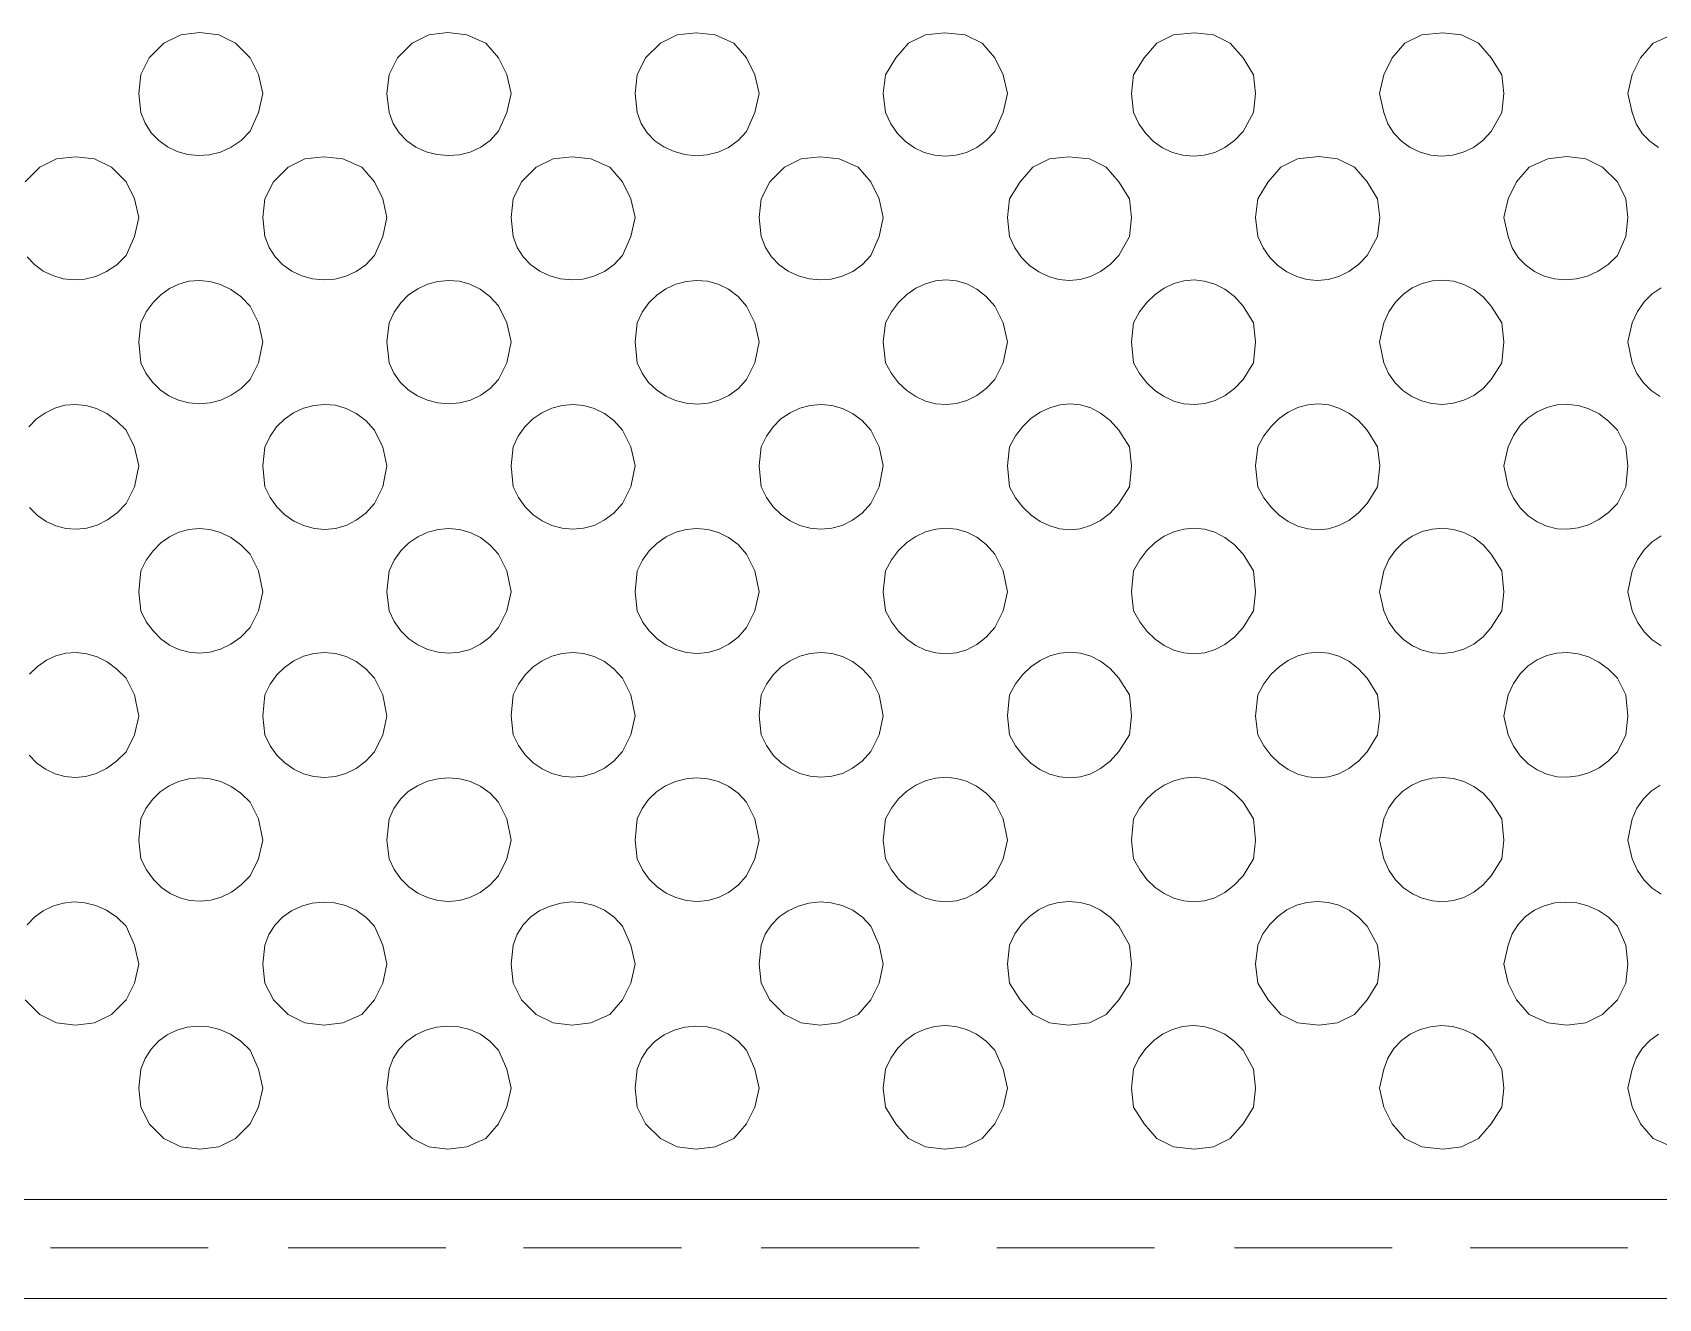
# Model space of a CAD drawing. Extents: x 0 to 248, y -13 to 228.
# Drawn here: x 73.58 to 93.49, y 25.66 to 41.17 of the extents above; entities that cross this region are included whole.
import ezdxf

# ---------------------------------------------------------------- set-up
doc = ezdxf.new("R2010")
doc.units = 0
doc.layers.add('GEOMETRY', color=7, linetype='Continuous')

msp = doc.modelspace()

# ---------------------------------------------------------------- linework, layer by layer
at = {"layer": 'GEOMETRY', "lineweight": 13}
for points in [[(76.4, 40.419), (76.348, 40.651), (76.245, 40.856), (76.065, 41.038), (75.859, 41.14), (75.627, 41.167), (75.396, 41.14), (75.189, 41.038), (75.008, 40.856), (74.906, 40.651), (74.88, 40.419), (74.906, 40.187), (74.959, 40.055), (75.033, 39.939), (75.125, 39.843), (75.232, 39.765), (75.35, 39.708), (75.478, 39.672), (75.61, 39.659), (75.745, 39.668), (75.88, 39.702), (76.01, 39.761), (76.133, 39.845), (76.245, 39.957), (76.348, 40.187), (76.4, 40.419)], [(79.439, 40.419), (79.386, 40.651), (79.284, 40.856), (79.129, 41.038), (78.898, 41.14), (78.666, 41.167), (78.433, 41.14), (78.227, 41.038), (78.047, 40.856), (77.945, 40.651), (77.918, 40.419), (77.945, 40.187), (77.995, 40.053), (78.069, 39.938), (78.164, 39.841), (78.275, 39.764), (78.399, 39.707), (78.531, 39.672), (78.668, 39.659), (78.806, 39.669), (78.94, 39.703), (79.067, 39.762), (79.183, 39.846), (79.284, 39.957), (79.386, 40.187), (79.439, 40.419)], [(82.478, 40.419), (82.425, 40.649), (82.323, 40.856), (82.168, 41.036), (81.937, 41.14), (81.705, 41.164), (81.473, 41.14), (81.267, 41.036), (81.086, 40.856), (80.984, 40.649), (80.957, 40.419), (80.984, 40.187), (81.033, 40.054), (81.107, 39.939), (81.201, 39.842), (81.311, 39.765), (81.434, 39.708), (81.566, 39.672), (81.703, 39.658), (81.841, 39.667), (81.975, 39.701), (82.103, 39.759), (82.221, 39.843), (82.323, 39.954), (82.425, 40.187), (82.478, 40.419)], [(85.516, 40.419), (85.464, 40.649), (85.362, 40.856), (85.206, 41.036), (85, 41.14), (84.744, 41.164), (84.512, 41.14), (84.305, 41.036), (84.151, 40.856), (84.023, 40.649), (83.996, 40.419), (84.023, 40.187), (84.087, 40.05), (84.169, 39.932), (84.267, 39.834), (84.378, 39.756), (84.498, 39.699), (84.624, 39.665), (84.755, 39.652), (84.886, 39.663), (85.015, 39.699), (85.14, 39.758), (85.256, 39.843), (85.362, 39.954), (85.464, 40.187), (85.516, 40.419)], [(88.555, 40.419), (88.53, 40.649), (88.401, 40.856), (88.245, 41.038), (88.039, 41.14), (87.808, 41.164), (87.55, 41.14), (87.344, 41.038), (87.19, 40.856), (87.062, 40.649), (87.035, 40.419), (87.062, 40.187), (87.126, 40.05), (87.209, 39.932), (87.306, 39.833), (87.417, 39.755), (87.537, 39.699), (87.664, 39.664), (87.794, 39.652), (87.925, 39.663), (88.055, 39.698), (88.179, 39.757), (88.296, 39.843), (88.401, 39.954), (88.53, 40.187), (88.555, 40.419)], [(91.594, 40.419), (91.568, 40.649), (91.44, 40.856), (91.284, 41.038), (91.078, 41.14), (90.847, 41.164), (90.589, 41.14), (90.383, 41.038), (90.228, 40.856), (90.125, 40.649), (90.074, 40.419), (90.125, 40.187), (90.175, 40.05), (90.249, 39.933), (90.341, 39.835), (90.449, 39.757), (90.57, 39.701), (90.699, 39.666), (90.832, 39.654), (90.966, 39.665), (91.098, 39.7), (91.223, 39.759), (91.339, 39.844), (91.44, 39.954), (91.568, 40.187), (91.594, 40.419)], [(77.919, 38.9), (77.868, 39.131), (77.765, 39.337), (77.61, 39.517), (77.379, 39.621), (77.148, 39.646), (76.915, 39.621), (76.709, 39.517), (76.529, 39.337), (76.426, 39.131), (76.4, 38.9), (76.426, 38.667), (76.476, 38.534), (76.549, 38.419), (76.643, 38.323), (76.753, 38.245), (76.876, 38.188), (77.007, 38.152), (77.143, 38.138), (77.28, 38.148), (77.415, 38.181), (77.543, 38.239), (77.661, 38.323), (77.765, 38.435), (77.868, 38.667), (77.919, 38.9)], [(80.958, 38.9), (80.907, 39.132), (80.804, 39.337), (80.649, 39.517), (80.417, 39.621), (80.186, 39.646), (79.954, 39.621), (79.748, 39.517), (79.568, 39.337), (79.464, 39.132), (79.439, 38.9), (79.464, 38.668), (79.514, 38.535), (79.588, 38.42), (79.682, 38.323), (79.793, 38.245), (79.915, 38.188), (80.046, 38.152), (80.182, 38.138), (80.319, 38.148), (80.454, 38.181), (80.582, 38.239), (80.7, 38.324), (80.804, 38.435), (80.907, 38.668), (80.958, 38.9)], [(83.997, 38.9), (83.946, 39.132), (83.843, 39.337), (83.687, 39.517), (83.456, 39.621), (83.225, 39.646), (82.993, 39.621), (82.786, 39.517), (82.606, 39.337), (82.503, 39.132), (82.477, 38.9), (82.503, 38.667), (82.553, 38.534), (82.628, 38.418), (82.722, 38.322), (82.833, 38.244), (82.956, 38.187), (83.087, 38.152), (83.223, 38.138), (83.36, 38.148), (83.495, 38.182), (83.622, 38.24), (83.74, 38.325), (83.843, 38.437), (83.946, 38.667), (83.997, 38.9)], [(87.036, 38.9), (87.01, 39.132), (86.881, 39.337), (86.725, 39.517), (86.521, 39.621), (86.264, 39.646), (86.032, 39.621), (85.826, 39.517), (85.671, 39.337), (85.542, 39.132), (85.516, 38.9), (85.542, 38.667), (85.607, 38.529), (85.69, 38.411), (85.788, 38.313), (85.899, 38.235), (86.018, 38.178), (86.145, 38.143), (86.274, 38.131), (86.405, 38.143), (86.534, 38.178), (86.658, 38.238), (86.775, 38.324), (86.881, 38.437), (87.01, 38.667), (87.036, 38.9)], [(90.075, 38.9), (90.049, 39.132), (89.92, 39.337), (89.765, 39.517), (89.559, 39.621), (89.328, 39.648), (89.07, 39.621), (88.865, 39.517), (88.71, 39.337), (88.581, 39.132), (88.555, 38.9), (88.581, 38.667), (88.646, 38.529), (88.729, 38.411), (88.828, 38.313), (88.938, 38.235), (89.058, 38.178), (89.184, 38.143), (89.314, 38.131), (89.445, 38.143), (89.574, 38.178), (89.698, 38.238), (89.814, 38.324), (89.92, 38.437), (90.049, 38.667), (90.075, 38.9)], [(93.114, 38.9), (93.088, 39.131), (92.985, 39.337), (92.804, 39.519), (92.598, 39.621), (92.367, 39.648), (92.135, 39.621), (91.903, 39.519), (91.748, 39.337), (91.646, 39.131), (91.594, 38.9), (91.646, 38.667), (91.697, 38.53), (91.771, 38.413), (91.862, 38.316), (91.969, 38.239), (92.088, 38.183), (92.216, 38.149), (92.349, 38.138), (92.485, 38.149), (92.619, 38.184), (92.75, 38.243), (92.873, 38.327), (92.985, 38.437), (93.088, 38.667), (93.114, 38.9)], [(76.4, 37.38), (76.348, 37.612), (76.245, 37.817), (76.13, 37.932), (76.007, 38.021), (75.881, 38.082), (75.751, 38.119), (75.622, 38.131), (75.495, 38.12), (75.373, 38.086), (75.257, 38.031), (75.15, 37.955), (75.055, 37.859), (74.972, 37.744), (74.906, 37.612), (74.88, 37.38), (74.906, 37.122), (74.967, 36.994), (75.047, 36.883), (75.142, 36.79), (75.25, 36.717), (75.368, 36.663), (75.493, 36.63), (75.623, 36.619), (75.755, 36.631), (75.885, 36.665), (76.013, 36.724), (76.133, 36.808), (76.245, 36.917), (76.348, 37.122), (76.4, 37.38)], [(79.439, 37.38), (79.386, 37.612), (79.284, 37.819), (79.178, 37.934), (79.061, 38.022), (78.936, 38.084), (78.806, 38.12), (78.674, 38.131), (78.543, 38.119), (78.416, 38.085), (78.296, 38.029), (78.185, 37.953), (78.088, 37.857), (78.007, 37.743), (77.945, 37.612), (77.918, 37.38), (77.945, 37.122), (78.004, 36.994), (78.083, 36.883), (78.18, 36.79), (78.292, 36.717), (78.414, 36.663), (78.543, 36.63), (78.677, 36.619), (78.811, 36.631), (78.942, 36.665), (79.067, 36.724), (79.182, 36.808), (79.284, 36.917), (79.386, 37.122), (79.439, 37.38)], [(82.478, 37.38), (82.425, 37.61), (82.323, 37.817), (82.218, 37.933), (82.101, 38.022), (81.976, 38.084), (81.846, 38.12), (81.714, 38.131), (81.583, 38.119), (81.455, 38.085), (81.335, 38.029), (81.225, 37.952), (81.127, 37.856), (81.046, 37.742), (80.984, 37.61), (80.957, 37.38), (80.984, 37.122), (81.043, 36.993), (81.123, 36.882), (81.22, 36.789), (81.332, 36.715), (81.454, 36.661), (81.584, 36.628), (81.717, 36.617), (81.851, 36.629), (81.982, 36.664), (82.107, 36.723), (82.222, 36.807), (82.323, 36.917), (82.425, 37.122), (82.478, 37.38)], [(85.516, 37.38), (85.464, 37.61), (85.362, 37.817), (85.256, 37.934), (85.14, 38.024), (85.018, 38.087), (84.892, 38.124), (84.764, 38.136), (84.637, 38.125), (84.513, 38.09), (84.395, 38.034), (84.284, 37.957), (84.184, 37.86), (84.096, 37.744), (84.023, 37.61), (83.996, 37.38), (84.023, 37.122), (84.096, 36.99), (84.184, 36.876), (84.284, 36.781), (84.395, 36.707), (84.514, 36.653), (84.639, 36.621), (84.766, 36.611), (84.894, 36.624), (85.02, 36.661), (85.142, 36.721), (85.257, 36.806), (85.362, 36.917), (85.464, 37.122), (85.516, 37.38)], [(88.555, 37.38), (88.53, 37.61), (88.401, 37.817), (88.295, 37.934), (88.179, 38.023), (88.057, 38.086), (87.931, 38.123), (87.804, 38.136), (87.677, 38.125), (87.553, 38.091), (87.434, 38.035), (87.324, 37.958), (87.223, 37.861), (87.135, 37.745), (87.062, 37.61), (87.035, 37.38), (87.062, 37.122), (87.135, 36.99), (87.223, 36.876), (87.323, 36.781), (87.435, 36.707), (87.554, 36.653), (87.678, 36.621), (87.806, 36.611), (87.934, 36.624), (88.06, 36.661), (88.181, 36.721), (88.296, 36.806), (88.401, 36.917), (88.53, 37.122), (88.555, 37.38)], [(91.594, 37.38), (91.568, 37.61), (91.44, 37.817), (91.34, 37.931), (91.227, 38.019), (91.106, 38.082), (90.979, 38.12), (90.848, 38.134), (90.719, 38.125), (90.593, 38.092), (90.473, 38.038), (90.364, 37.962), (90.267, 37.865), (90.187, 37.747), (90.125, 37.61), (90.074, 37.38), (90.125, 37.122), (90.184, 36.989), (90.263, 36.875), (90.358, 36.781), (90.468, 36.707), (90.587, 36.654), (90.714, 36.623), (90.845, 36.613), (90.976, 36.626), (91.105, 36.663), (91.227, 36.723), (91.34, 36.808), (91.44, 36.917), (91.568, 37.122), (91.594, 37.38)], [(77.919, 35.861), (77.868, 36.09), (77.765, 36.298), (77.659, 36.414), (77.543, 36.502), (77.418, 36.564), (77.288, 36.601), (77.156, 36.612), (77.025, 36.6), (76.898, 36.566), (76.777, 36.51), (76.667, 36.433), (76.569, 36.337), (76.488, 36.222), (76.426, 36.09), (76.4, 35.861), (76.426, 35.603), (76.489, 35.471), (76.571, 35.356), (76.669, 35.26), (76.779, 35.184), (76.9, 35.128), (77.027, 35.094), (77.158, 35.082), (77.29, 35.094), (77.419, 35.131), (77.544, 35.193), (77.66, 35.281), (77.765, 35.398), (77.868, 35.603), (77.919, 35.861)], [(80.958, 35.861), (80.907, 36.091), (80.804, 36.298), (80.698, 36.414), (80.582, 36.502), (80.457, 36.564), (80.328, 36.6), (80.196, 36.612), (80.065, 36.6), (79.937, 36.566), (79.817, 36.51), (79.707, 36.434), (79.609, 36.338), (79.527, 36.223), (79.464, 36.091), (79.439, 35.861), (79.464, 35.603), (79.528, 35.471), (79.61, 35.357), (79.708, 35.261), (79.818, 35.185), (79.938, 35.129), (80.064, 35.095), (80.195, 35.083), (80.326, 35.095), (80.455, 35.131), (80.58, 35.193), (80.697, 35.282), (80.804, 35.398), (80.907, 35.603), (80.958, 35.861)], [(83.997, 35.861), (83.946, 36.091), (83.843, 36.298), (83.738, 36.414), (83.621, 36.502), (83.497, 36.564), (83.367, 36.6), (83.234, 36.612), (83.103, 36.6), (82.975, 36.566), (82.855, 36.51), (82.744, 36.434), (82.647, 36.338), (82.565, 36.223), (82.503, 36.091), (82.477, 35.861), (82.503, 35.603), (82.566, 35.471), (82.649, 35.357), (82.746, 35.262), (82.856, 35.185), (82.976, 35.13), (83.103, 35.095), (83.233, 35.083), (83.365, 35.095), (83.494, 35.131), (83.619, 35.193), (83.736, 35.281), (83.843, 35.398), (83.946, 35.603), (83.997, 35.861)], [(87.036, 35.861), (87.01, 36.093), (86.881, 36.298), (86.773, 36.416), (86.658, 36.506), (86.536, 36.569), (86.41, 36.606), (86.283, 36.618), (86.157, 36.607), (86.034, 36.572), (85.916, 36.516), (85.805, 36.439), (85.705, 36.342), (85.616, 36.226), (85.542, 36.093), (85.516, 35.861), (85.542, 35.603), (85.616, 35.469), (85.705, 35.353), (85.806, 35.256), (85.916, 35.179), (86.034, 35.123), (86.157, 35.089), (86.283, 35.077), (86.409, 35.09), (86.535, 35.127), (86.657, 35.19), (86.773, 35.28), (86.881, 35.398), (87.01, 35.603), (87.036, 35.861)], [(90.075, 35.861), (90.049, 36.093), (89.92, 36.298), (89.813, 36.415), (89.697, 36.505), (89.575, 36.568), (89.45, 36.606), (89.323, 36.618), (89.196, 36.607), (89.073, 36.573), (88.955, 36.517), (88.844, 36.44), (88.744, 36.343), (88.655, 36.227), (88.581, 36.093), (88.555, 35.861), (88.581, 35.603), (88.655, 35.469), (88.744, 35.353), (88.845, 35.256), (88.955, 35.179), (89.073, 35.122), (89.196, 35.088), (89.323, 35.077), (89.449, 35.09), (89.575, 35.127), (89.697, 35.19), (89.812, 35.28), (89.92, 35.398), (90.049, 35.603), (90.075, 35.861)], [(93.114, 35.861), (93.088, 36.093), (92.985, 36.298), (92.877, 36.408), (92.76, 36.495), (92.635, 36.558), (92.507, 36.597), (92.376, 36.613), (92.247, 36.606), (92.121, 36.576), (92.002, 36.523), (91.892, 36.448), (91.795, 36.352), (91.712, 36.233), (91.646, 36.093), (91.594, 35.861), (91.646, 35.603), (91.712, 35.463), (91.795, 35.344), (91.893, 35.247), (92.002, 35.173), (92.121, 35.12), (92.246, 35.09), (92.374, 35.083), (92.504, 35.099), (92.633, 35.138), (92.758, 35.201), (92.876, 35.287), (92.985, 35.398), (93.088, 35.603), (93.114, 35.861)], [(76.4, 34.316), (76.348, 34.574), (76.245, 34.779), (76.13, 34.894), (76.007, 34.982), (75.881, 35.044), (75.751, 35.08), (75.622, 35.092), (75.495, 35.081), (75.373, 35.047), (75.257, 34.992), (75.15, 34.916), (75.055, 34.82), (74.972, 34.706), (74.906, 34.574), (74.88, 34.316), (74.906, 34.084), (74.973, 33.951), (75.055, 33.837), (75.151, 33.741), (75.257, 33.665), (75.373, 33.61), (75.496, 33.576), (75.623, 33.565), (75.752, 33.577), (75.881, 33.613), (76.007, 33.675), (76.13, 33.763), (76.245, 33.879), (76.348, 34.084), (76.4, 34.316)], [(79.439, 34.316), (79.386, 34.574), (79.284, 34.779), (79.179, 34.894), (79.063, 34.983), (78.938, 35.044), (78.808, 35.081), (78.677, 35.092), (78.546, 35.081), (78.418, 35.047), (78.298, 34.991), (78.187, 34.915), (78.09, 34.819), (78.008, 34.705), (77.945, 34.574), (77.918, 34.316), (77.945, 34.084), (78.008, 33.952), (78.09, 33.838), (78.187, 33.742), (78.298, 33.666), (78.418, 33.61), (78.546, 33.576), (78.677, 33.564), (78.808, 33.576), (78.938, 33.612), (79.063, 33.674), (79.179, 33.763), (79.284, 33.879), (79.386, 34.084), (79.439, 34.316)], [(82.478, 34.316), (82.425, 34.574), (82.323, 34.779), (82.218, 34.895), (82.101, 34.983), (81.977, 35.045), (81.847, 35.081), (81.715, 35.092), (81.584, 35.08), (81.457, 35.046), (81.337, 34.99), (81.226, 34.914), (81.129, 34.819), (81.047, 34.705), (80.984, 34.574), (80.957, 34.316), (80.984, 34.084), (81.047, 33.951), (81.129, 33.837), (81.227, 33.741), (81.338, 33.665), (81.458, 33.609), (81.586, 33.575), (81.718, 33.563), (81.85, 33.575), (81.98, 33.612), (82.104, 33.674), (82.219, 33.763), (82.323, 33.879), (82.425, 34.084), (82.478, 34.316)], [(85.516, 34.316), (85.464, 34.574), (85.362, 34.779), (85.255, 34.896), (85.14, 34.985), (85.018, 35.048), (84.892, 35.085), (84.764, 35.097), (84.638, 35.086), (84.514, 35.052), (84.396, 34.996), (84.285, 34.919), (84.184, 34.822), (84.096, 34.707), (84.023, 34.574), (83.996, 34.316), (84.023, 34.084), (84.096, 33.95), (84.184, 33.834), (84.284, 33.737), (84.395, 33.66), (84.514, 33.604), (84.638, 33.57), (84.766, 33.558), (84.894, 33.571), (85.02, 33.608), (85.142, 33.671), (85.257, 33.761), (85.362, 33.879), (85.464, 34.084), (85.516, 34.316)], [(88.555, 34.316), (88.53, 34.574), (88.401, 34.779), (88.294, 34.895), (88.179, 34.984), (88.057, 35.047), (87.931, 35.084), (87.804, 35.097), (87.677, 35.086), (87.554, 35.052), (87.435, 34.997), (87.325, 34.92), (87.224, 34.823), (87.136, 34.708), (87.062, 34.574), (87.035, 34.316), (87.062, 34.084), (87.136, 33.949), (87.224, 33.833), (87.325, 33.737), (87.435, 33.66), (87.554, 33.604), (87.677, 33.57), (87.804, 33.559), (87.932, 33.571), (88.058, 33.609), (88.179, 33.672), (88.295, 33.762), (88.401, 33.879), (88.53, 34.084), (88.555, 34.316)], [(91.594, 34.316), (91.568, 34.574), (91.44, 34.779), (91.34, 34.892), (91.228, 34.98), (91.106, 35.043), (90.979, 35.081), (90.849, 35.095), (90.72, 35.086), (90.593, 35.054), (90.474, 35), (90.364, 34.924), (90.268, 34.828), (90.187, 34.711), (90.125, 34.574), (90.074, 34.316), (90.125, 34.084), (90.187, 33.947), (90.268, 33.829), (90.365, 33.733), (90.475, 33.657), (90.594, 33.603), (90.72, 33.571), (90.849, 33.561), (90.979, 33.576), (91.106, 33.614), (91.228, 33.677), (91.34, 33.765), (91.44, 33.879), (91.568, 34.084), (91.594, 34.316)], [(77.919, 32.795), (77.868, 33.054), (77.765, 33.258), (77.659, 33.375), (77.542, 33.463), (77.418, 33.525), (77.288, 33.562), (77.156, 33.573), (77.026, 33.562), (76.899, 33.527), (76.779, 33.472), (76.668, 33.395), (76.571, 33.3), (76.489, 33.186), (76.426, 33.054), (76.4, 32.795), (76.426, 32.564), (76.489, 32.432), (76.571, 32.318), (76.669, 32.222), (76.779, 32.145), (76.899, 32.089), (77.026, 32.055), (77.156, 32.043), (77.288, 32.055), (77.417, 32.091), (77.542, 32.153), (77.659, 32.242), (77.765, 32.358), (77.868, 32.564), (77.919, 32.795)], [(80.958, 32.796), (80.907, 33.054), (80.804, 33.259), (80.698, 33.375), (80.581, 33.463), (80.457, 33.525), (80.327, 33.562), (80.196, 33.573), (80.065, 33.562), (79.938, 33.527), (79.818, 33.472), (79.708, 33.396), (79.61, 33.3), (79.528, 33.186), (79.464, 33.054), (79.439, 32.796), (79.464, 32.564), (79.528, 32.433), (79.61, 32.319), (79.708, 32.223), (79.818, 32.147), (79.938, 32.091), (80.065, 32.057), (80.196, 32.045), (80.327, 32.057), (80.457, 32.094), (80.581, 32.155), (80.698, 32.244), (80.804, 32.359), (80.907, 32.564), (80.958, 32.796)], [(83.997, 32.796), (83.946, 33.054), (83.843, 33.259), (83.737, 33.375), (83.62, 33.463), (83.496, 33.525), (83.366, 33.562), (83.234, 33.573), (83.103, 33.562), (82.976, 33.527), (82.856, 33.472), (82.746, 33.396), (82.648, 33.3), (82.566, 33.186), (82.503, 33.054), (82.477, 32.796), (82.503, 32.564), (82.566, 32.433), (82.648, 32.318), (82.745, 32.223), (82.856, 32.147), (82.976, 32.091), (83.103, 32.057), (83.234, 32.045), (83.366, 32.057), (83.496, 32.093), (83.62, 32.155), (83.737, 32.243), (83.843, 32.359), (83.946, 32.564), (83.997, 32.796)], [(87.036, 32.796), (87.01, 33.054), (86.881, 33.259), (86.773, 33.377), (86.658, 33.466), (86.536, 33.529), (86.41, 33.566), (86.283, 33.579), (86.157, 33.567), (86.034, 33.533), (85.916, 33.477), (85.805, 33.4), (85.705, 33.303), (85.616, 33.188), (85.542, 33.054), (85.516, 32.796), (85.542, 32.564), (85.616, 32.431), (85.704, 32.315), (85.805, 32.218), (85.915, 32.141), (86.033, 32.085), (86.157, 32.051), (86.283, 32.04), (86.411, 32.052), (86.536, 32.089), (86.658, 32.152), (86.774, 32.242), (86.881, 32.359), (87.01, 32.564), (87.036, 32.796)], [(90.075, 32.795), (90.049, 33.054), (89.92, 33.261), (89.812, 33.378), (89.697, 33.467), (89.575, 33.529), (89.449, 33.566), (89.322, 33.579), (89.196, 33.567), (89.072, 33.533), (88.954, 33.477), (88.844, 33.4), (88.743, 33.304), (88.655, 33.188), (88.581, 33.054), (88.555, 32.795), (88.581, 32.566), (88.654, 32.432), (88.742, 32.316), (88.843, 32.219), (88.954, 32.141), (89.072, 32.085), (89.196, 32.051), (89.322, 32.039), (89.45, 32.052), (89.576, 32.089), (89.698, 32.152), (89.813, 32.241), (89.92, 32.358), (90.049, 32.566), (90.075, 32.795)], [(93.114, 32.795), (93.088, 33.054), (92.985, 33.261), (92.876, 33.371), (92.758, 33.456), (92.633, 33.519), (92.504, 33.557), (92.374, 33.573), (92.245, 33.566), (92.119, 33.536), (92.001, 33.483), (91.892, 33.409), (91.794, 33.312), (91.711, 33.194), (91.646, 33.054), (91.594, 32.795), (91.646, 32.566), (91.711, 32.426), (91.794, 32.307), (91.891, 32.21), (92.001, 32.135), (92.12, 32.082), (92.246, 32.052), (92.375, 32.045), (92.506, 32.061), (92.635, 32.1), (92.76, 32.162), (92.877, 32.248), (92.985, 32.358), (93.088, 32.566), (93.114, 32.795)], [(76.4, 31.277), (76.348, 31.535), (76.245, 31.74), (76.132, 31.85), (76.011, 31.934), (75.884, 31.993), (75.753, 32.028), (75.622, 32.039), (75.493, 32.028), (75.368, 31.995), (75.251, 31.941), (75.143, 31.868), (75.048, 31.775), (74.968, 31.663), (74.906, 31.535), (74.88, 31.277), (74.906, 31.047), (74.976, 30.91), (75.061, 30.793), (75.158, 30.696), (75.267, 30.62), (75.384, 30.567), (75.507, 30.535), (75.634, 30.526), (75.762, 30.54), (75.89, 30.578), (76.014, 30.64), (76.134, 30.727), (76.245, 30.84), (76.348, 31.047), (76.4, 31.277)], [(79.439, 31.277), (79.386, 31.535), (79.284, 31.74), (79.183, 31.849), (79.068, 31.933), (78.944, 31.992), (78.813, 32.027), (78.679, 32.039), (78.545, 32.028), (78.416, 31.996), (78.293, 31.942), (78.181, 31.869), (78.084, 31.776), (78.004, 31.664), (77.945, 31.535), (77.918, 31.277), (77.945, 31.047), (78.008, 30.915), (78.089, 30.8), (78.186, 30.704), (78.296, 30.627), (78.416, 30.571), (78.543, 30.537), (78.674, 30.525), (78.806, 30.536), (78.936, 30.572), (79.061, 30.634), (79.178, 30.723), (79.284, 30.84), (79.386, 31.047), (79.439, 31.277)], [(82.478, 31.277), (82.425, 31.535), (82.323, 31.74), (82.22, 31.85), (82.104, 31.934), (81.979, 31.993), (81.848, 32.027), (81.715, 32.038), (81.582, 32.027), (81.453, 31.994), (81.331, 31.94), (81.22, 31.866), (81.123, 31.773), (81.044, 31.663), (80.984, 31.535), (80.957, 31.277), (80.984, 31.045), (81.047, 30.913), (81.129, 30.798), (81.227, 30.703), (81.337, 30.626), (81.458, 30.571), (81.585, 30.536), (81.717, 30.525), (81.849, 30.537), (81.978, 30.573), (82.103, 30.635), (82.219, 30.723), (82.323, 30.84), (82.425, 31.045), (82.478, 31.277)], [(85.516, 31.277), (85.464, 31.535), (85.362, 31.74), (85.255, 31.851), (85.139, 31.936), (85.017, 31.996), (84.891, 32.032), (84.764, 32.045), (84.637, 32.035), (84.513, 32.002), (84.395, 31.948), (84.284, 31.874), (84.184, 31.78), (84.096, 31.666), (84.023, 31.535), (83.996, 31.277), (84.023, 31.045), (84.097, 30.911), (84.186, 30.795), (84.286, 30.698), (84.397, 30.621), (84.515, 30.565), (84.638, 30.531), (84.764, 30.519), (84.892, 30.532), (85.017, 30.569), (85.139, 30.632), (85.255, 30.722), (85.362, 30.84), (85.464, 31.045), (85.516, 31.277)], [(88.555, 31.277), (88.53, 31.535), (88.401, 31.74), (88.294, 31.851), (88.179, 31.936), (88.057, 31.996), (87.931, 32.032), (87.803, 32.045), (87.676, 32.035), (87.553, 32.002), (87.434, 31.948), (87.324, 31.874), (87.223, 31.78), (87.135, 31.666), (87.062, 31.535), (87.035, 31.277), (87.062, 31.045), (87.136, 30.91), (87.225, 30.794), (87.326, 30.697), (87.436, 30.621), (87.554, 30.565), (87.678, 30.531), (87.804, 30.52), (87.931, 30.532), (88.057, 30.57), (88.179, 30.633), (88.294, 30.722), (88.401, 30.84), (88.53, 31.045), (88.555, 31.277)], [(91.594, 31.277), (91.568, 31.535), (91.44, 31.74), (91.34, 31.849), (91.227, 31.933), (91.105, 31.993), (90.977, 32.03), (90.846, 32.043), (90.715, 32.033), (90.588, 32.002), (90.468, 31.949), (90.359, 31.875), (90.263, 31.781), (90.184, 31.667), (90.125, 31.535), (90.074, 31.277), (90.125, 31.045), (90.188, 30.908), (90.269, 30.79), (90.366, 30.693), (90.475, 30.617), (90.594, 30.563), (90.72, 30.531), (90.849, 30.521), (90.978, 30.536), (91.105, 30.574), (91.227, 30.637), (91.339, 30.725), (91.44, 30.84), (91.568, 31.045), (91.594, 31.277)], [(77.919, 29.756), (77.868, 29.989), (77.765, 30.222), (77.66, 30.333), (77.541, 30.417), (77.413, 30.475), (77.278, 30.508), (77.141, 30.517), (77.005, 30.503), (76.874, 30.467), (76.752, 30.409), (76.642, 30.332), (76.549, 30.236), (76.475, 30.121), (76.426, 29.989), (76.4, 29.756), (76.426, 29.525), (76.529, 29.319), (76.709, 29.14), (76.915, 29.036), (77.148, 29.01), (77.379, 29.036), (77.61, 29.14), (77.765, 29.319), (77.868, 29.525), (77.919, 29.756)], [(80.958, 29.757), (80.907, 29.989), (80.804, 30.222), (80.701, 30.333), (80.583, 30.417), (80.455, 30.475), (80.321, 30.508), (80.183, 30.518), (80.047, 30.504), (79.916, 30.468), (79.793, 30.412), (79.682, 30.334), (79.588, 30.237), (79.514, 30.122), (79.464, 29.989), (79.439, 29.757), (79.464, 29.525), (79.568, 29.32), (79.748, 29.14), (79.954, 29.036), (80.186, 29.011), (80.417, 29.036), (80.649, 29.14), (80.804, 29.32), (80.907, 29.525), (80.958, 29.757)], [(83.997, 29.757), (83.946, 29.989), (83.843, 30.222), (83.74, 30.333), (83.622, 30.417), (83.494, 30.475), (83.36, 30.508), (83.222, 30.518), (83.085, 30.504), (82.954, 30.468), (82.831, 30.411), (82.72, 30.334), (82.626, 30.237), (82.552, 30.122), (82.503, 29.989), (82.477, 29.757), (82.503, 29.525), (82.606, 29.32), (82.786, 29.14), (82.993, 29.036), (83.225, 29.011), (83.456, 29.036), (83.687, 29.14), (83.843, 29.32), (83.946, 29.525), (83.997, 29.757)], [(87.036, 29.757), (87.01, 29.989), (86.881, 30.222), (86.775, 30.333), (86.658, 30.418), (86.534, 30.478), (86.405, 30.513), (86.274, 30.524), (86.143, 30.511), (86.017, 30.477), (85.897, 30.42), (85.787, 30.342), (85.689, 30.244), (85.606, 30.126), (85.542, 29.989), (85.516, 29.757), (85.542, 29.525), (85.671, 29.32), (85.826, 29.14), (86.032, 29.036), (86.264, 29.011), (86.521, 29.036), (86.725, 29.14), (86.881, 29.32), (87.01, 29.525), (87.036, 29.757)], [(90.075, 29.757), (90.049, 29.989), (89.92, 30.222), (89.815, 30.333), (89.699, 30.418), (89.575, 30.478), (89.445, 30.513), (89.314, 30.524), (89.184, 30.511), (89.057, 30.477), (88.937, 30.42), (88.826, 30.342), (88.728, 30.244), (88.645, 30.126), (88.581, 29.989), (88.555, 29.757), (88.581, 29.525), (88.71, 29.32), (88.865, 29.14), (89.07, 29.036), (89.328, 29.011), (89.559, 29.036), (89.765, 29.14), (89.92, 29.32), (90.049, 29.525), (90.075, 29.757)], [(93.114, 29.756), (93.088, 29.989), (92.985, 30.222), (92.874, 30.33), (92.752, 30.413), (92.622, 30.471), (92.487, 30.506), (92.351, 30.517), (92.217, 30.506), (92.088, 30.472), (91.968, 30.417), (91.861, 30.34), (91.769, 30.243), (91.696, 30.126), (91.646, 29.989), (91.594, 29.756), (91.646, 29.525), (91.748, 29.319), (91.903, 29.14), (92.135, 29.036), (92.367, 29.011), (92.598, 29.036), (92.804, 29.14), (92.985, 29.319), (93.088, 29.525), (93.114, 29.756)], [(76.4, 28.238), (76.348, 28.47), (76.245, 28.703), (76.129, 28.814), (76.004, 28.898), (75.873, 28.956), (75.738, 28.989), (75.604, 28.998), (75.472, 28.983), (75.346, 28.947), (75.228, 28.889), (75.122, 28.812), (75.032, 28.715), (74.958, 28.601), (74.906, 28.47), (74.88, 28.238), (74.906, 28.008), (75.008, 27.801), (75.189, 27.621), (75.396, 27.517), (75.627, 27.492), (75.859, 27.517), (76.065, 27.621), (76.245, 27.801), (76.348, 28.008), (76.4, 28.238)], [(79.439, 28.238), (79.386, 28.47), (79.284, 28.703), (79.181, 28.813), (79.064, 28.897), (78.936, 28.955), (78.801, 28.988), (78.663, 28.998), (78.526, 28.984), (78.395, 28.948), (78.272, 28.891), (78.161, 28.814), (78.067, 28.717), (77.994, 28.602), (77.945, 28.47), (77.918, 28.238), (77.945, 28.008), (78.047, 27.801), (78.227, 27.621), (78.433, 27.517), (78.666, 27.492), (78.898, 27.517), (79.129, 27.621), (79.284, 27.801), (79.386, 28.008), (79.439, 28.238)], [(82.478, 28.238), (82.425, 28.47), (82.323, 28.701), (82.219, 28.812), (82.101, 28.897), (81.973, 28.956), (81.839, 28.989), (81.702, 28.998), (81.566, 28.984), (81.434, 28.948), (81.312, 28.891), (81.202, 28.813), (81.108, 28.716), (81.034, 28.602), (80.984, 28.47), (80.957, 28.238), (80.984, 28.006), (81.086, 27.801), (81.267, 27.619), (81.473, 27.517), (81.705, 27.492), (81.937, 27.517), (82.168, 27.619), (82.323, 27.801), (82.425, 28.006), (82.478, 28.238)], [(85.516, 28.238), (85.464, 28.47), (85.362, 28.701), (85.255, 28.813), (85.138, 28.898), (85.014, 28.958), (84.884, 28.994), (84.754, 29.005), (84.624, 28.992), (84.498, 28.957), (84.378, 28.901), (84.269, 28.823), (84.171, 28.724), (84.088, 28.606), (84.023, 28.47), (83.996, 28.238), (84.023, 28.006), (84.151, 27.801), (84.305, 27.619), (84.512, 27.517), (84.744, 27.492), (85, 27.517), (85.206, 27.619), (85.362, 27.801), (85.464, 28.006), (85.516, 28.238)], [(88.555, 28.238), (88.53, 28.47), (88.401, 28.701), (88.294, 28.813), (88.177, 28.898), (88.052, 28.958), (87.923, 28.993), (87.792, 29.004), (87.662, 28.992), (87.536, 28.957), (87.417, 28.9), (87.307, 28.822), (87.209, 28.724), (87.127, 28.606), (87.062, 28.47), (87.035, 28.238), (87.062, 28.006), (87.19, 27.801), (87.344, 27.619), (87.55, 27.517), (87.808, 27.492), (88.039, 27.517), (88.245, 27.619), (88.401, 27.801), (88.53, 28.006), (88.555, 28.238)], [(91.594, 28.238), (91.568, 28.47), (91.44, 28.701), (91.337, 28.812), (91.221, 28.897), (91.095, 28.957), (90.964, 28.992), (90.83, 29.003), (90.697, 28.99), (90.569, 28.956), (90.449, 28.899), (90.342, 28.821), (90.249, 28.723), (90.176, 28.606), (90.125, 28.47), (90.074, 28.238), (90.125, 28.006), (90.228, 27.801), (90.383, 27.621), (90.589, 27.517), (90.847, 27.492), (91.078, 27.517), (91.284, 27.621), (91.44, 27.801), (91.568, 28.006), (91.594, 28.238)]]:
    msp.add_lwpolyline(points, close=True, dxfattribs=at)
for points in [[(93.655, 41.14), (93.423, 41.038), (93.268, 40.856), (93.165, 40.651), (93.114, 40.419), (93.165, 40.187), (93.216, 40.05), (93.29, 39.932), (93.382, 39.835), (93.49, 39.758)], [(73.513, 38.42), (73.604, 38.324), (73.71, 38.246), (73.828, 38.189), (73.955, 38.152), (74.087, 38.138), (74.222, 38.147), (74.356, 38.18), (74.487, 38.239), (74.611, 38.323), (74.725, 38.435), (74.828, 38.667), (74.88, 38.9), (74.88, 38.9), (74.828, 39.131), (74.725, 39.337), (74.545, 39.517), (74.339, 39.621), (74.108, 39.646), (73.875, 39.621), (73.669, 39.517), (73.489, 39.337)], [(93.521, 38.041), (93.411, 37.967), (93.313, 37.87), (93.23, 37.752), (93.165, 37.612), (93.114, 37.38), (93.165, 37.122), (93.224, 36.989), (93.303, 36.876), (93.398, 36.783), (93.507, 36.71)], [(73.541, 35.349), (73.639, 35.253), (73.748, 35.177), (73.865, 35.123), (73.988, 35.092), (74.115, 35.083), (74.244, 35.097), (74.371, 35.135), (74.496, 35.197), (74.615, 35.285), (74.725, 35.398), (74.828, 35.603), (74.88, 35.861), (74.88, 35.861), (74.828, 36.09), (74.725, 36.298), (74.61, 36.413), (74.488, 36.501), (74.362, 36.564), (74.233, 36.6), (74.103, 36.612), (73.976, 36.601), (73.853, 36.567), (73.737, 36.511), (73.63, 36.435), (73.535, 36.338)], [(93.521, 35.002), (93.411, 34.928), (93.313, 34.831), (93.23, 34.713), (93.165, 34.574), (93.114, 34.316), (93.165, 34.084), (93.23, 33.944), (93.313, 33.826), (93.411, 33.729), (93.521, 33.655)], [(73.537, 32.316), (73.632, 32.22), (73.739, 32.143), (73.855, 32.088), (73.977, 32.054), (74.103, 32.043), (74.232, 32.055), (74.361, 32.092), (74.487, 32.154), (74.61, 32.242), (74.725, 32.358), (74.828, 32.564), (74.88, 32.795), (74.88, 32.795), (74.828, 33.054), (74.725, 33.258), (74.614, 33.371), (74.495, 33.459), (74.371, 33.521), (74.243, 33.559), (74.115, 33.574), (73.988, 33.565), (73.865, 33.533), (73.749, 33.48), (73.64, 33.404), (73.542, 33.308)], [(93.507, 31.947), (93.399, 31.874), (93.303, 31.781), (93.224, 31.667), (93.165, 31.535), (93.114, 31.277), (93.165, 31.045), (93.231, 30.905), (93.314, 30.786), (93.412, 30.689), (93.522, 30.615)], [(73.489, 29.319), (73.669, 29.14), (73.875, 29.036), (74.108, 29.011), (74.339, 29.036), (74.545, 29.14), (74.725, 29.319), (74.828, 29.525), (74.88, 29.756), (74.88, 29.756), (74.828, 29.989), (74.725, 30.22), (74.611, 30.332), (74.487, 30.417), (74.356, 30.475), (74.222, 30.509), (74.088, 30.518), (73.956, 30.504), (73.83, 30.467), (73.712, 30.41), (73.606, 30.332), (73.514, 30.236)], [(93.489, 28.897), (93.382, 28.821), (93.29, 28.723), (93.216, 28.606), (93.165, 28.47), (93.114, 28.238), (93.165, 28.008), (93.268, 27.801), (93.423, 27.621), (93.655, 27.517)], [(39.599, 26.872), (130.223, 26.872)], [(73.798, 26.28), (75.731, 26.28)], [(76.709, 26.28), (78.642, 26.28)], [(79.593, 26.28), (81.525, 26.28)], [(82.503, 26.28), (84.435, 26.28)], [(85.388, 26.28), (87.319, 26.28)], [(88.297, 26.28), (90.229, 26.28)], [(91.183, 26.28), (93.114, 26.28)], [(38.363, 25.661), (131.433, 25.661)]]:
    msp.add_lwpolyline(points, dxfattribs=at)

doc.saveas('drawing.dxf')
